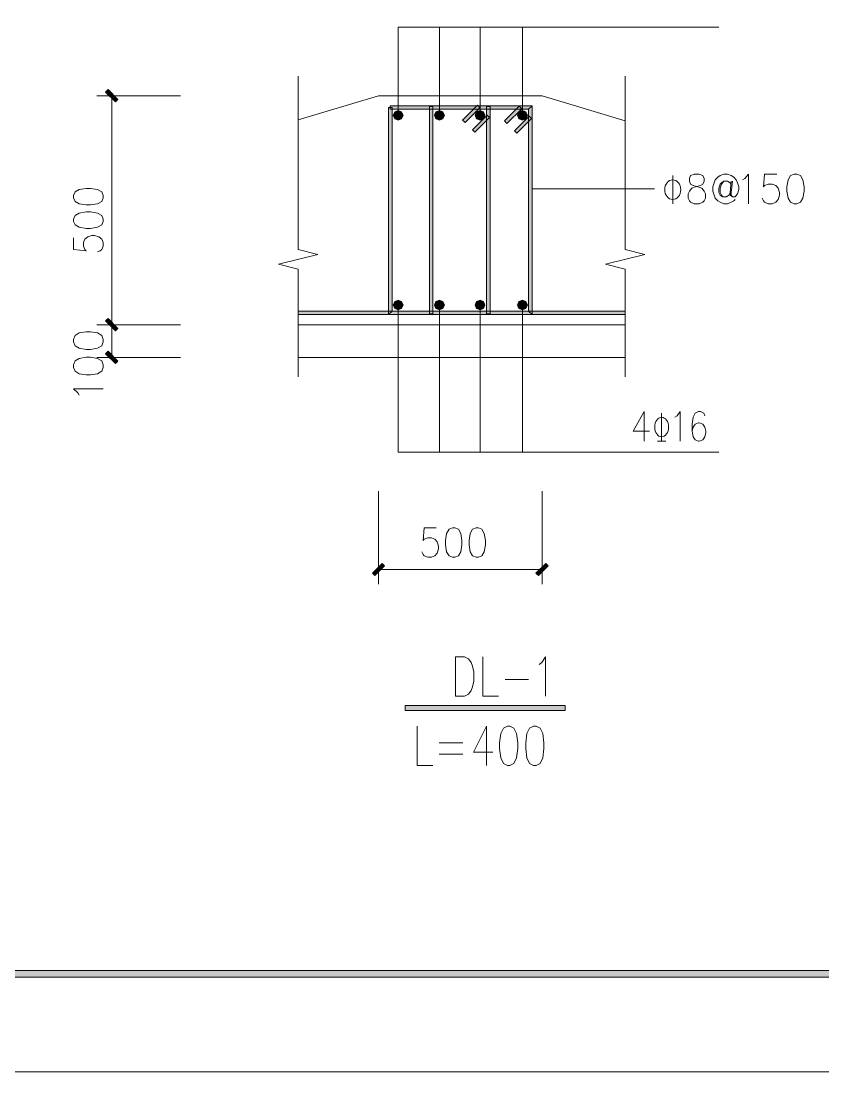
# Model space of a CAD drawing. Header units: millimetres. Extents: x 0 to 586, y 0 to 414.
# Drawn here: x 320.3 to 400.9, y 0 to 105.6 of the extents above; entities that cross this region are included whole.
import ezdxf

# ---------------------------------------------------------------- set-up
doc = ezdxf.new("R2010")
doc.units = ezdxf.units.MM

msp = doc.modelspace()

# ---------------------------------------------------------------- hatches: boundary and pattern name
h = msp.add_hatch(color=0)
h.dxf.hatch_style = 2
h.paths.add_polyline_path([(328.785361, 98.45675), (329.032306, 98.700167), (330.016556, 97.715917), (329.773139, 97.4725)])
h = msp.add_hatch(color=0)
h.dxf.hatch_style = 2
h.paths.add_polyline_path([(356.213833, 98.073281), (356.200781, 98.086333), (356.213833, 98.099386), (356.226886, 98.086333)])
h = msp.add_hatch(color=0)
h.dxf.hatch_style = 2
h.paths.add_polyline_path([(372.646222, 98.073281), (372.633169, 98.086333), (372.646222, 98.099386), (372.659275, 98.086333)])
h = msp.add_hatch(color=0)
h.dxf.hatch_style = 2
h.paths.add_polyline_path([(357.222778, 96.904528), (357.5685, 96.904528), (357.5685, 76.436361), (357.222778, 76.090639)])
h = msp.add_hatch(color=0)
h.dxf.hatch_style = 2
h.paths.add_polyline_path([(371.63375, 97.077389), (371.291556, 96.731667), (357.395639, 96.731667), (357.395639, 97.077389)])
h = msp.add_hatch(color=0)
h.dxf.hatch_style = 2
h.paths.add_polyline_path([(357.836611, 96.463556), (357.691972, 96.114306), (358.185861, 96.114306)])
h = msp.add_hatch(color=0)
h.dxf.hatch_style = 2
h.paths.add_polyline_path([(357.691972, 96.114306), (357.836611, 95.765056), (358.185861, 96.114306)])
h = msp.add_hatch(color=0)
h.dxf.hatch_style = 2
h.paths.add_polyline_path([(358.185861, 96.608194), (357.836611, 96.463556), (358.185861, 96.114306)])
h = msp.add_hatch(color=0)
h.dxf.hatch_style = 2
h.paths.add_polyline_path([(357.836611, 95.765056), (358.185861, 95.620417), (358.185861, 96.114306)])
h = msp.add_hatch(color=0)
h.dxf.hatch_style = 2
h.paths.add_polyline_path([(358.535111, 96.463556), (358.185861, 96.608194), (358.185861, 96.114306)])
h = msp.add_hatch(color=0)
h.dxf.hatch_style = 2
h.paths.add_polyline_path([(358.67975, 96.114306), (358.535111, 96.463556), (358.185861, 96.114306)])
h = msp.add_hatch(color=0)
h.dxf.hatch_style = 2
h.paths.add_polyline_path([(358.185861, 95.620417), (358.535111, 95.765056), (358.185861, 96.114306)])
h = msp.add_hatch(color=0)
h.dxf.hatch_style = 2
h.paths.add_polyline_path([(358.535111, 95.765056), (358.67975, 96.114306), (358.185861, 96.114306)])
h = msp.add_hatch(color=0)
h.dxf.hatch_style = 2
h.paths.add_polyline_path([(361.66425, 76.164722), (361.322056, 76.164722), (361.322056, 97.003306), (361.66425, 97.003306)])
h = msp.add_hatch(color=0)
h.dxf.hatch_style = 2
h.paths.add_polyline_path([(361.98175, 96.463556), (361.837111, 96.114306), (362.331, 96.114306)])
h = msp.add_hatch(color=0)
h.dxf.hatch_style = 2
h.paths.add_polyline_path([(361.837111, 96.114306), (361.98175, 95.765056), (362.331, 96.114306)])
h = msp.add_hatch(color=0)
h.dxf.hatch_style = 2
h.paths.add_polyline_path([(362.331, 96.608194), (361.98175, 96.463556), (362.331, 96.114306)])
h = msp.add_hatch(color=0)
h.dxf.hatch_style = 2
h.paths.add_polyline_path([(361.98175, 95.765056), (362.331, 95.620417), (362.331, 96.114306)])
h = msp.add_hatch(color=0)
h.dxf.hatch_style = 2
h.paths.add_polyline_path([(362.68025, 96.463556), (362.331, 96.608194), (362.331, 96.114306)])
h = msp.add_hatch(color=0)
h.dxf.hatch_style = 2
h.paths.add_polyline_path([(362.824889, 96.114306), (362.68025, 96.463556), (362.331, 96.114306)])
h = msp.add_hatch(color=0)
h.dxf.hatch_style = 2
h.paths.add_polyline_path([(362.331, 95.620417), (362.68025, 95.765056), (362.331, 96.114306)])
h = msp.add_hatch(color=0)
h.dxf.hatch_style = 2
h.paths.add_polyline_path([(362.68025, 95.765056), (362.824889, 96.114306), (362.331, 96.114306)])
h = msp.add_hatch(color=0)
h.dxf.hatch_style = 2
h.paths.add_polyline_path([(366.141, 97.12325), (366.384417, 96.879833), (364.906278, 95.401694), (364.662861, 95.645111)])
h = msp.add_hatch(color=0)
h.dxf.hatch_style = 2
h.paths.add_polyline_path([(367.12525, 96.139), (367.368667, 95.895583), (365.890528, 94.413917), (365.647111, 94.660861)])
h = msp.add_hatch(color=0)
h.dxf.hatch_style = 2
h.paths.add_polyline_path([(366.059861, 96.463556), (365.91875, 96.114306), (366.409111, 96.114306)])
h = msp.add_hatch(color=0)
h.dxf.hatch_style = 2
h.paths.add_polyline_path([(365.91875, 96.114306), (366.059861, 95.765056), (366.409111, 96.114306)])
h = msp.add_hatch(color=0)
h.dxf.hatch_style = 2
h.paths.add_polyline_path([(366.409111, 96.608194), (366.059861, 96.463556), (366.409111, 96.114306)])
h = msp.add_hatch(color=0)
h.dxf.hatch_style = 2
h.paths.add_polyline_path([(366.059861, 95.765056), (366.409111, 95.620417), (366.409111, 96.114306)])
h = msp.add_hatch(color=0)
h.dxf.hatch_style = 2
h.paths.add_polyline_path([(366.758361, 96.463556), (366.409111, 96.608194), (366.409111, 96.114306)])
h = msp.add_hatch(color=0)
h.dxf.hatch_style = 2
h.paths.add_polyline_path([(366.903, 96.114306), (366.758361, 96.463556), (366.409111, 96.114306)])
h = msp.add_hatch(color=0)
h.dxf.hatch_style = 2
h.paths.add_polyline_path([(366.409111, 95.620417), (366.758361, 95.765056), (366.409111, 96.114306)])
h = msp.add_hatch(color=0)
h.dxf.hatch_style = 2
h.paths.add_polyline_path([(366.758361, 95.765056), (366.903, 96.114306), (366.409111, 96.114306)])
h = msp.add_hatch(color=0)
h.dxf.hatch_style = 2
h.paths.add_polyline_path([(367.421583, 76.164722), (367.075861, 76.164722), (367.075861, 97.003306), (367.421583, 97.003306)])
h = msp.add_hatch(color=0)
h.dxf.hatch_style = 2
h.paths.add_polyline_path([(370.353167, 97.024472), (370.600111, 96.781056), (369.118444, 95.302917), (368.875028, 95.546333)])
h = msp.add_hatch(color=0)
h.dxf.hatch_style = 2
h.paths.add_polyline_path([(370.324944, 96.463556), (370.180306, 96.114306), (370.674194, 96.114306)])
h = msp.add_hatch(color=0)
h.dxf.hatch_style = 2
h.paths.add_polyline_path([(370.180306, 96.114306), (370.324944, 95.765056), (370.674194, 96.114306)])
h = msp.add_hatch(color=0)
h.dxf.hatch_style = 2
h.paths.add_polyline_path([(370.674194, 96.608194), (370.324944, 96.463556), (370.674194, 96.114306)])
h = msp.add_hatch(color=0)
h.dxf.hatch_style = 2
h.paths.add_polyline_path([(370.324944, 95.765056), (370.674194, 95.620417), (370.674194, 96.114306)])
h = msp.add_hatch(color=0)
h.dxf.hatch_style = 2
h.paths.add_polyline_path([(371.023444, 96.463556), (370.674194, 96.608194), (370.674194, 96.114306)])
h = msp.add_hatch(color=0)
h.dxf.hatch_style = 2
h.paths.add_polyline_path([(371.168083, 96.114306), (371.023444, 96.463556), (370.674194, 96.114306)])
h = msp.add_hatch(color=0)
h.dxf.hatch_style = 2
h.paths.add_polyline_path([(370.674194, 95.620417), (371.023444, 95.765056), (370.674194, 96.114306)])
h = msp.add_hatch(color=0)
h.dxf.hatch_style = 2
h.paths.add_polyline_path([(371.023444, 95.765056), (371.168083, 96.114306), (370.674194, 96.114306)])
h = msp.add_hatch(color=0)
h.dxf.hatch_style = 2
h.paths.add_polyline_path([(371.63375, 76.090639), (371.291556, 76.436361), (371.291556, 96.731667), (371.63375, 97.077389)])
h = msp.add_hatch(color=0)
h.dxf.hatch_style = 2
h.paths.add_polyline_path([(371.340944, 96.040222), (371.584361, 95.796806), (370.106222, 94.315139), (369.862806, 94.562083)])
h = msp.add_hatch(color=0)
h.dxf.hatch_style = 2
h.paths.add_polyline_path([(357.836611, 77.402972), (357.691972, 77.053722), (358.185861, 77.053722)])
h = msp.add_hatch(color=0)
h.dxf.hatch_style = 2
h.paths.add_polyline_path([(358.185861, 77.547611), (357.836611, 77.402972), (358.185861, 77.053722)])
h = msp.add_hatch(color=0)
h.dxf.hatch_style = 2
h.paths.add_polyline_path([(358.535111, 77.402972), (358.185861, 77.547611), (358.185861, 77.053722)])
h = msp.add_hatch(color=0)
h.dxf.hatch_style = 2
h.paths.add_polyline_path([(358.67975, 77.053722), (358.535111, 77.402972), (358.185861, 77.053722)])
h = msp.add_hatch(color=0)
h.dxf.hatch_style = 2
h.paths.add_polyline_path([(361.837111, 77.053722), (361.98175, 77.402972), (362.331, 77.053722)])
h = msp.add_hatch(color=0)
h.dxf.hatch_style = 2
h.paths.add_polyline_path([(361.98175, 77.402972), (362.331, 77.547611), (362.331, 77.053722)])
h = msp.add_hatch(color=0)
h.dxf.hatch_style = 2
h.paths.add_polyline_path([(362.331, 77.547611), (362.68025, 77.402972), (362.331, 77.053722)])
h = msp.add_hatch(color=0)
h.dxf.hatch_style = 2
h.paths.add_polyline_path([(362.68025, 77.402972), (362.824889, 77.053722), (362.331, 77.053722)])
h = msp.add_hatch(color=0)
h.dxf.hatch_style = 2
h.paths.add_polyline_path([(365.91875, 77.053722), (366.059861, 77.402972), (366.409111, 77.053722)])
h = msp.add_hatch(color=0)
h.dxf.hatch_style = 2
h.paths.add_polyline_path([(366.059861, 77.402972), (366.409111, 77.547611), (366.409111, 77.053722)])
h = msp.add_hatch(color=0)
h.dxf.hatch_style = 2
h.paths.add_polyline_path([(366.409111, 77.547611), (366.758361, 77.402972), (366.409111, 77.053722)])
h = msp.add_hatch(color=0)
h.dxf.hatch_style = 2
h.paths.add_polyline_path([(366.758361, 77.402972), (366.903, 77.053722), (366.409111, 77.053722)])
h = msp.add_hatch(color=0)
h.dxf.hatch_style = 2
h.paths.add_polyline_path([(370.324944, 77.402972), (370.180306, 77.053722), (370.674194, 77.053722)])
h = msp.add_hatch(color=0)
h.dxf.hatch_style = 2
h.paths.add_polyline_path([(370.674194, 77.547611), (370.324944, 77.402972), (370.674194, 77.053722)])
h = msp.add_hatch(color=0)
h.dxf.hatch_style = 2
h.paths.add_polyline_path([(371.023444, 77.402972), (370.674194, 77.547611), (370.674194, 77.053722)])
h = msp.add_hatch(color=0)
h.dxf.hatch_style = 2
h.paths.add_polyline_path([(371.168083, 77.053722), (371.023444, 77.402972), (370.674194, 77.053722)])
h = msp.add_hatch(color=0)
h.dxf.hatch_style = 2
h.paths.add_polyline_path([(348.142278, 76.090639), (348.142278, 76.436361), (380.992944, 76.436361), (380.992944, 76.090639)])
h = msp.add_hatch(color=0)
h.dxf.hatch_style = 2
h.paths.add_polyline_path([(357.222778, 76.090639), (357.5685, 76.436361), (371.291556, 76.436361), (371.63375, 76.090639)])
h = msp.add_hatch(color=0)
h.dxf.hatch_style = 2
h.paths.add_polyline_path([(357.691972, 77.053722), (357.836611, 76.704472), (358.185861, 77.053722)])
h = msp.add_hatch(color=0)
h.dxf.hatch_style = 2
h.paths.add_polyline_path([(357.836611, 76.704472), (358.185861, 76.559833), (358.185861, 77.053722)])
h = msp.add_hatch(color=0)
h.dxf.hatch_style = 2
h.paths.add_polyline_path([(358.185861, 76.559833), (358.535111, 76.704472), (358.185861, 77.053722)])
h = msp.add_hatch(color=0)
h.dxf.hatch_style = 2
h.paths.add_polyline_path([(358.535111, 76.704472), (358.67975, 77.053722), (358.185861, 77.053722)])
h = msp.add_hatch(color=0)
h.dxf.hatch_style = 2
h.paths.add_polyline_path([(361.98175, 76.704472), (361.837111, 77.053722), (362.331, 77.053722)])
h = msp.add_hatch(color=0)
h.dxf.hatch_style = 2
h.paths.add_polyline_path([(362.331, 76.559833), (361.98175, 76.704472), (362.331, 77.053722)])
h = msp.add_hatch(color=0)
h.dxf.hatch_style = 2
h.paths.add_polyline_path([(362.824889, 77.053722), (362.68025, 76.704472), (362.331, 77.053722)])
h = msp.add_hatch(color=0)
h.dxf.hatch_style = 2
h.paths.add_polyline_path([(362.68025, 76.704472), (362.331, 76.559833), (362.331, 77.053722)])
h = msp.add_hatch(color=0)
h.dxf.hatch_style = 2
h.paths.add_polyline_path([(366.059861, 76.704472), (365.91875, 77.053722), (366.409111, 77.053722)])
h = msp.add_hatch(color=0)
h.dxf.hatch_style = 2
h.paths.add_polyline_path([(366.409111, 76.559833), (366.059861, 76.704472), (366.409111, 77.053722)])
h = msp.add_hatch(color=0)
h.dxf.hatch_style = 2
h.paths.add_polyline_path([(366.903, 77.053722), (366.758361, 76.704472), (366.409111, 77.053722)])
h = msp.add_hatch(color=0)
h.dxf.hatch_style = 2
h.paths.add_polyline_path([(366.758361, 76.704472), (366.409111, 76.559833), (366.409111, 77.053722)])
h = msp.add_hatch(color=0)
h.dxf.hatch_style = 2
h.paths.add_polyline_path([(370.180306, 77.053722), (370.324944, 76.704472), (370.674194, 77.053722)])
h = msp.add_hatch(color=0)
h.dxf.hatch_style = 2
h.paths.add_polyline_path([(370.324944, 76.704472), (370.674194, 76.559833), (370.674194, 77.053722)])
h = msp.add_hatch(color=0)
h.dxf.hatch_style = 2
h.paths.add_polyline_path([(370.674194, 76.559833), (371.023444, 76.704472), (370.674194, 77.053722)])
h = msp.add_hatch(color=0)
h.dxf.hatch_style = 2
h.paths.add_polyline_path([(371.023444, 76.704472), (371.168083, 77.053722), (370.674194, 77.053722)])
h = msp.add_hatch(color=0)
h.dxf.hatch_style = 2
h.paths.add_polyline_path([(328.785361, 75.452111), (329.032306, 75.695528), (330.016556, 74.711278), (329.773139, 74.467861)])
h = msp.add_hatch(color=0)
h.dxf.hatch_style = 2
h.paths.add_polyline_path([(328.785361, 75.452111), (329.032306, 75.695528), (330.016556, 74.711278), (329.773139, 74.467861)])
h = msp.add_hatch(color=0)
h.dxf.hatch_style = 2
h.paths.add_polyline_path([(328.785361, 75.452111), (329.032306, 75.695528), (330.016556, 74.711278), (329.773139, 74.467861)])
h = msp.add_hatch(color=0)
h.dxf.hatch_style = 2
h.paths.add_polyline_path([(328.785361, 72.16775), (329.032306, 72.411167), (330.016556, 71.423389), (329.773139, 71.179972)])
h = msp.add_hatch(color=0)
h.dxf.hatch_style = 2
h.paths.add_polyline_path([(355.843417, 49.868667), (355.6, 50.112083), (356.58425, 51.099861), (356.827667, 50.856444)])
h = msp.add_hatch(color=0)
h.dxf.hatch_style = 2
h.paths.add_polyline_path([(372.275806, 49.868667), (372.032389, 50.112083), (373.016639, 51.099861), (373.260056, 50.856444)])
h = msp.add_hatch(color=0)
h.dxf.hatch_style = 2
h.paths.add_polyline_path([(358.891417, 36.322), (358.891417, 36.815889), (374.953389, 36.815889), (374.953389, 36.322)])
h = msp.add_hatch(color=0)
h.dxf.hatch_style = 2
h.paths.add_polyline_path([(24.302861, 9.514417), (24.994306, 10.205861), (575.429944, 10.205861), (576.117861, 9.514417)])

# ---------------------------------------------------------------- linework, layer by layer
at = {"color": 0, "lineweight": 0}
for points in [[(0, 0), (585.632278, 0), (585.632278, 414.0835), (0, 414.0835)], [(328.785361, 98.45675), (329.032306, 98.700167), (330.016556, 97.715917), (329.773139, 97.4725)], [(357.222778, 96.904528), (357.5685, 96.904528), (357.5685, 76.436361), (357.222778, 76.090639)], [(371.63375, 97.077389), (371.291556, 96.731667), (357.395639, 96.731667), (357.395639, 97.077389)], [(357.836611, 96.463556), (357.691972, 96.114306), (358.185861, 96.114306)], [(357.691972, 96.114306), (357.836611, 95.765056), (358.185861, 96.114306)], [(358.185861, 96.608194), (357.836611, 96.463556), (358.185861, 96.114306)], [(357.836611, 95.765056), (358.185861, 95.620417), (358.185861, 96.114306)], [(358.535111, 96.463556), (358.185861, 96.608194), (358.185861, 96.114306)], [(358.67975, 96.114306), (358.535111, 96.463556), (358.185861, 96.114306)], [(358.185861, 95.620417), (358.535111, 95.765056), (358.185861, 96.114306)], [(358.535111, 95.765056), (358.67975, 96.114306), (358.185861, 96.114306)], [(361.66425, 76.164722), (361.322056, 76.164722), (361.322056, 97.003306), (361.66425, 97.003306)], [(361.98175, 96.463556), (361.837111, 96.114306), (362.331, 96.114306)], [(361.837111, 96.114306), (361.98175, 95.765056), (362.331, 96.114306)], [(362.331, 96.608194), (361.98175, 96.463556), (362.331, 96.114306)], [(361.98175, 95.765056), (362.331, 95.620417), (362.331, 96.114306)], [(362.68025, 96.463556), (362.331, 96.608194), (362.331, 96.114306)], [(362.824889, 96.114306), (362.68025, 96.463556), (362.331, 96.114306)], [(362.331, 95.620417), (362.68025, 95.765056), (362.331, 96.114306)], [(362.68025, 95.765056), (362.824889, 96.114306), (362.331, 96.114306)], [(366.141, 97.12325), (366.384417, 96.879833), (364.906278, 95.401694), (364.662861, 95.645111)], [(367.12525, 96.139), (367.368667, 95.895583), (365.890528, 94.413917), (365.647111, 94.660861)], [(366.059861, 96.463556), (365.91875, 96.114306), (366.409111, 96.114306)], [(365.91875, 96.114306), (366.059861, 95.765056), (366.409111, 96.114306)], [(366.409111, 96.608194), (366.059861, 96.463556), (366.409111, 96.114306)], [(366.059861, 95.765056), (366.409111, 95.620417), (366.409111, 96.114306)], [(366.758361, 96.463556), (366.409111, 96.608194), (366.409111, 96.114306)], [(366.903, 96.114306), (366.758361, 96.463556), (366.409111, 96.114306)], [(366.409111, 95.620417), (366.758361, 95.765056), (366.409111, 96.114306)], [(366.758361, 95.765056), (366.903, 96.114306), (366.409111, 96.114306)], [(367.421583, 76.164722), (367.075861, 76.164722), (367.075861, 97.003306), (367.421583, 97.003306)], [(370.353167, 97.024472), (370.600111, 96.781056), (369.118444, 95.302917), (368.875028, 95.546333)], [(370.324944, 96.463556), (370.180306, 96.114306), (370.674194, 96.114306)], [(370.180306, 96.114306), (370.324944, 95.765056), (370.674194, 96.114306)], [(370.674194, 96.608194), (370.324944, 96.463556), (370.674194, 96.114306)], [(370.324944, 95.765056), (370.674194, 95.620417), (370.674194, 96.114306)], [(371.023444, 96.463556), (370.674194, 96.608194), (370.674194, 96.114306)], [(371.168083, 96.114306), (371.023444, 96.463556), (370.674194, 96.114306)], [(370.674194, 95.620417), (371.023444, 95.765056), (370.674194, 96.114306)], [(371.023444, 95.765056), (371.168083, 96.114306), (370.674194, 96.114306)], [(371.63375, 76.090639), (371.291556, 76.436361), (371.291556, 96.731667), (371.63375, 97.077389)], [(371.340944, 96.040222), (371.584361, 95.796806), (370.106222, 94.315139), (369.862806, 94.562083)], [(387.942667, 90.194694), (387.568722, 90.053583), (387.44525, 89.771361), (387.44525, 89.489139), (387.568722, 89.206917), (387.815667, 89.065806), (388.313083, 88.924694), (388.6835, 88.783583), (388.933972, 88.504889), (389.057444, 88.222667), (389.057444, 87.799333), (388.933972, 87.517111), (388.8105, 87.376), (388.436556, 87.234889), (387.942667, 87.234889), (387.568722, 87.376), (387.44525, 87.517111), (387.321778, 87.799333), (387.321778, 88.222667), (387.44525, 88.504889), (387.692194, 88.783583), (388.066139, 88.924694), (388.560028, 89.065806), (388.8105, 89.206917), (388.933972, 89.489139), (388.933972, 89.771361), (388.8105, 90.053583), (388.436556, 90.194694)], [(397.979194, 90.194694), (397.608778, 90.053583), (397.361833, 89.63025), (397.238361, 88.924694), (397.238361, 88.504889), (397.361833, 87.799333), (397.608778, 87.376), (397.979194, 87.234889), (398.229667, 87.234889), (398.600083, 87.376), (398.847028, 87.799333), (398.9705, 88.504889), (398.9705, 88.924694), (398.847028, 89.63025), (398.600083, 90.053583), (398.229667, 90.194694)], [(325.575083, 87.827556), (325.716194, 87.47125), (326.139528, 87.234889), (326.845083, 87.114944), (327.264889, 87.114944), (327.970444, 87.234889), (328.393778, 87.47125), (328.534889, 87.827556), (328.534889, 88.063917), (328.393778, 88.416694), (327.970444, 88.653056), (327.264889, 88.773), (326.845083, 88.773), (326.139528, 88.653056), (325.716194, 88.416694), (325.575083, 88.063917)], [(325.575083, 85.460417), (325.716194, 85.104111), (326.139528, 84.86775), (326.845083, 84.751333), (327.264889, 84.751333), (327.970444, 84.86775), (328.393778, 85.104111), (328.534889, 85.460417), (328.534889, 85.696778), (328.393778, 86.053083), (327.970444, 86.289444), (327.264889, 86.405861), (326.845083, 86.405861), (326.139528, 86.289444), (325.716194, 86.053083), (325.575083, 85.696778)], [(357.836611, 77.402972), (357.691972, 77.053722), (358.185861, 77.053722)], [(358.185861, 77.547611), (357.836611, 77.402972), (358.185861, 77.053722)], [(358.535111, 77.402972), (358.185861, 77.547611), (358.185861, 77.053722)], [(358.67975, 77.053722), (358.535111, 77.402972), (358.185861, 77.053722)], [(361.837111, 77.053722), (361.98175, 77.402972), (362.331, 77.053722)], [(361.98175, 77.402972), (362.331, 77.547611), (362.331, 77.053722)], [(362.331, 77.547611), (362.68025, 77.402972), (362.331, 77.053722)], [(362.68025, 77.402972), (362.824889, 77.053722), (362.331, 77.053722)], [(365.91875, 77.053722), (366.059861, 77.402972), (366.409111, 77.053722)], [(366.059861, 77.402972), (366.409111, 77.547611), (366.409111, 77.053722)], [(366.409111, 77.547611), (366.758361, 77.402972), (366.409111, 77.053722)], [(366.758361, 77.402972), (366.903, 77.053722), (366.409111, 77.053722)], [(370.324944, 77.402972), (370.180306, 77.053722), (370.674194, 77.053722)], [(370.674194, 77.547611), (370.324944, 77.402972), (370.674194, 77.053722)], [(371.023444, 77.402972), (370.674194, 77.547611), (370.674194, 77.053722)], [(371.168083, 77.053722), (371.023444, 77.402972), (370.674194, 77.053722)], [(348.142278, 76.090639), (348.142278, 76.436361), (380.992944, 76.436361), (380.992944, 76.090639)], [(357.222778, 76.090639), (357.5685, 76.436361), (371.291556, 76.436361), (371.63375, 76.090639)], [(357.691972, 77.053722), (357.836611, 76.704472), (358.185861, 77.053722)], [(357.836611, 76.704472), (358.185861, 76.559833), (358.185861, 77.053722)], [(358.185861, 76.559833), (358.535111, 76.704472), (358.185861, 77.053722)], [(358.535111, 76.704472), (358.67975, 77.053722), (358.185861, 77.053722)], [(361.98175, 76.704472), (361.837111, 77.053722), (362.331, 77.053722)], [(362.331, 76.559833), (361.98175, 76.704472), (362.331, 77.053722)], [(362.824889, 77.053722), (362.68025, 76.704472), (362.331, 77.053722)], [(362.68025, 76.704472), (362.331, 76.559833), (362.331, 77.053722)], [(366.059861, 76.704472), (365.91875, 77.053722), (366.409111, 77.053722)], [(366.409111, 76.559833), (366.059861, 76.704472), (366.409111, 77.053722)], [(366.903, 77.053722), (366.758361, 76.704472), (366.409111, 77.053722)], [(366.758361, 76.704472), (366.409111, 76.559833), (366.409111, 77.053722)], [(370.180306, 77.053722), (370.324944, 76.704472), (370.674194, 77.053722)], [(370.324944, 76.704472), (370.674194, 76.559833), (370.674194, 77.053722)], [(370.674194, 76.559833), (371.023444, 76.704472), (370.674194, 77.053722)], [(371.023444, 76.704472), (371.168083, 77.053722), (370.674194, 77.053722)], [(328.785361, 75.452111), (329.032306, 75.695528), (330.016556, 74.711278), (329.773139, 74.467861)], [(328.785361, 75.452111), (329.032306, 75.695528), (330.016556, 74.711278), (329.773139, 74.467861)], [(328.785361, 75.452111), (329.032306, 75.695528), (330.016556, 74.711278), (329.773139, 74.467861)], [(325.575083, 73.349556), (325.716194, 72.965028), (326.139528, 72.711028), (326.845083, 72.584028), (327.264889, 72.584028), (327.970444, 72.711028), (328.393778, 72.965028), (328.534889, 73.349556), (328.534889, 73.603556), (328.393778, 73.988083), (327.970444, 74.245611), (327.264889, 74.372611), (326.845083, 74.372611), (326.139528, 74.245611), (325.716194, 73.988083), (325.575083, 73.603556)], [(325.575083, 70.795444), (325.716194, 70.410917), (326.139528, 70.156917), (326.845083, 70.026389), (327.264889, 70.026389), (327.970444, 70.156917), (328.393778, 70.410917), (328.534889, 70.795444), (328.534889, 71.049444), (328.393778, 71.433972), (327.970444, 71.687972), (327.264889, 71.814972), (326.845083, 71.814972), (326.139528, 71.687972), (325.716194, 71.433972), (325.575083, 71.049444)], [(328.785361, 72.16775), (329.032306, 72.411167), (330.016556, 71.423389), (329.773139, 71.179972)], [(363.650389, 54.662917), (363.294083, 54.525333), (363.057722, 54.102), (362.941306, 53.396444), (362.941306, 52.973111), (363.057722, 52.271083), (363.294083, 51.84775), (363.650389, 51.706639), (363.88675, 51.706639), (364.243056, 51.84775), (364.479417, 52.271083), (364.595833, 52.973111), (364.595833, 53.396444), (364.479417, 54.102), (364.243056, 54.525333), (363.88675, 54.662917)], [(366.017528, 54.662917), (365.661222, 54.525333), (365.424861, 54.102), (365.308444, 53.396444), (365.308444, 52.973111), (365.424861, 52.271083), (365.661222, 51.84775), (366.017528, 51.706639), (366.253889, 51.706639), (366.606667, 51.84775), (366.843028, 52.271083), (366.962972, 52.973111), (366.962972, 53.396444), (366.843028, 54.102), (366.606667, 54.525333), (366.253889, 54.662917)], [(355.843417, 49.868667), (355.6, 50.112083), (356.58425, 51.099861), (356.827667, 50.856444)], [(372.275806, 49.868667), (372.032389, 50.112083), (373.016639, 51.099861), (373.260056, 50.856444)], [(363.932611, 37.754278), (363.932611, 41.698333), (364.853361, 41.698333), (365.248472, 41.511361), (365.509528, 41.133889), (365.640056, 40.759944), (365.774111, 40.1955), (365.774111, 39.257111), (365.640056, 38.692667), (365.509528, 38.318722), (365.248472, 37.944778), (364.853361, 37.754278)], [(358.891417, 36.322), (358.891417, 36.815889), (374.953389, 36.815889), (374.953389, 36.322)], [(369.15725, 34.745083), (368.762139, 34.558111), (368.501083, 33.993667), (368.367028, 33.055278), (368.367028, 32.490833), (368.501083, 31.552444), (368.762139, 30.991528), (369.15725, 30.801028), (369.418306, 30.801028), (369.813417, 30.991528), (370.078, 31.552444), (370.208528, 32.490833), (370.208528, 33.055278), (370.078, 33.993667), (369.813417, 34.558111), (369.418306, 34.745083)], [(371.785444, 34.745083), (371.390333, 34.558111), (371.129278, 33.993667), (370.99875, 33.055278), (370.99875, 32.490833), (371.129278, 31.552444), (371.390333, 30.991528), (371.785444, 30.801028), (372.050028, 30.801028), (372.441611, 30.991528), (372.706194, 31.552444), (372.836722, 32.490833), (372.836722, 33.055278), (372.706194, 33.993667), (372.441611, 34.558111), (372.050028, 34.745083)], [(24.302861, 9.514417), (24.994306, 10.205861), (575.429944, 10.205861), (576.117861, 9.514417)]]:
    msp.add_lwpolyline(points, close=True, dxfattribs=at)
for points in [[(358.185861, 104.986667), (390.390944, 104.986667)], [(358.185861, 96.114306), (358.185861, 104.986667)], [(362.331, 96.114306), (362.331, 104.986667)], [(366.409111, 96.114306), (366.409111, 104.986667)], [(370.674194, 96.114306), (370.674194, 104.986667)], [(348.142278, 100.058361), (348.142278, 82.641722), (350.114306, 82.147833), (346.17025, 81.160056), (348.142278, 80.669694), (348.142278, 69.825306)], [(380.992944, 100.058361), (380.992944, 82.641722), (382.961444, 82.147833), (379.020917, 81.160056), (380.992944, 80.669694), (380.992944, 69.825306)], [(336.303056, 98.086333), (327.921056, 98.086333)], [(329.402722, 98.086333), (329.402722, 75.081694)], [(356.213833, 98.086333), (348.142278, 95.655694)], [(356.213833, 98.086333), (372.646222, 98.086333)], [(372.646222, 98.086333), (380.992944, 95.574556)], [(385.773083, 90.053583), (385.773083, 87.234889)], [(391.660944, 89.489139), (391.533944, 88.363778), (391.533944, 88.081556), (391.784417, 87.940444), (392.031361, 87.940444), (392.278306, 88.222667), (392.401778, 88.646), (392.401778, 88.924694), (392.278306, 89.348028), (392.154833, 89.63025), (391.907889, 89.912472), (391.660944, 90.053583), (391.287, 90.194694), (390.916583, 90.194694), (390.542639, 90.053583), (390.295694, 89.912472), (390.04875, 89.63025), (389.925278, 89.348028), (389.801806, 88.924694), (389.801806, 88.504889), (389.925278, 88.081556), (390.04875, 87.799333), (390.295694, 87.517111), (390.542639, 87.376), (390.916583, 87.234889), (391.287, 87.234889), (391.660944, 87.376), (391.907889, 87.517111), (392.031361, 87.658222)], [(392.775722, 89.63025), (393.022667, 89.771361), (393.393083, 90.194694), (393.393083, 87.234889)], [(396.247056, 90.194694), (395.005278, 90.194694), (394.881806, 88.924694), (395.005278, 89.065806), (395.379222, 89.206917), (395.749639, 89.206917), (396.120056, 89.065806), (396.370528, 88.783583), (396.494, 88.363778), (396.494, 88.081556), (396.370528, 87.658222), (396.120056, 87.376), (395.749639, 87.234889), (395.379222, 87.234889), (395.005278, 87.376), (394.881806, 87.517111), (394.758333, 87.799333)], [(371.658444, 88.713028), (383.949222, 88.713028)], [(391.660944, 89.065806), (391.533944, 89.348028), (391.287, 89.489139), (390.916583, 89.489139), (390.669639, 89.348028), (390.542639, 89.206917), (390.419167, 88.783583), (390.419167, 88.363778), (390.542639, 88.081556), (390.793111, 87.940444), (391.163528, 87.940444), (391.410472, 88.081556), (391.533944, 88.363778)], [(390.916583, 89.489139), (390.669639, 89.206917), (390.542639, 88.783583), (390.542639, 88.363778), (390.669639, 88.081556), (390.793111, 87.940444)], [(391.784417, 89.489139), (391.660944, 88.363778), (391.660944, 88.081556), (391.784417, 87.940444)], [(325.575083, 83.802361), (325.575083, 82.620556), (326.845083, 82.500611), (326.703972, 82.620556), (326.562861, 82.976861), (326.562861, 83.329639), (326.703972, 83.685944), (326.986194, 83.922306), (327.406, 84.038722), (327.688222, 84.038722), (328.111556, 83.922306), (328.393778, 83.685944), (328.534889, 83.329639), (328.534889, 82.976861), (328.393778, 82.620556), (328.252667, 82.500611), (327.970444, 82.384194)], [(358.185861, 77.053722), (358.185861, 62.265278)], [(362.331, 77.053722), (362.331, 62.265278)], [(366.409111, 77.053722), (366.409111, 62.265278)], [(370.674194, 77.053722), (370.674194, 62.265278)], [(336.303056, 75.081694), (327.921056, 75.081694)], [(336.303056, 75.081694), (327.921056, 75.081694)], [(329.402722, 75.081694), (327.921056, 75.081694)], [(329.402722, 75.081694), (329.402722, 71.793806)], [(348.142278, 75.081694), (380.992944, 75.081694)], [(336.303056, 71.793806), (327.921056, 71.793806)], [(348.142278, 71.793806), (380.992944, 71.793806)], [(326.139528, 67.983806), (325.998417, 68.237806), (325.575083, 68.622333), (328.534889, 68.622333)], [(382.887361, 66.346917), (381.814917, 64.374889), (383.423583, 64.374889)], [(382.887361, 66.346917), (382.887361, 63.387111)], [(384.658306, 66.205806), (384.658306, 63.387111)], [(385.998861, 65.782472), (386.214056, 65.923583), (386.535083, 66.346917), (386.535083, 63.387111)], [(389.004528, 65.923583), (388.895167, 66.205806), (388.574139, 66.346917), (388.358944, 66.346917), (388.037917, 66.205806), (387.822722, 65.782472), (387.716889, 65.080444), (387.716889, 64.374889), (387.822722, 63.810444), (388.037917, 63.528222), (388.358944, 63.387111), (388.468306, 63.387111), (388.789333, 63.528222), (389.004528, 63.810444), (389.110361, 64.233778), (389.110361, 64.374889), (389.004528, 64.798222), (388.789333, 65.080444), (388.468306, 65.221556), (388.358944, 65.221556), (388.037917, 65.080444), (387.822722, 64.798222), (387.716889, 64.374889)], [(384.227917, 63.387111), (385.088694, 63.387111)], [(358.185861, 62.265278), (390.390944, 62.265278)], [(356.213833, 58.370611), (356.213833, 49.004361)], [(372.646222, 58.370611), (372.646222, 49.004361)], [(361.992333, 54.662917), (360.810528, 54.662917), (360.694111, 53.396444), (360.810528, 53.537556), (361.166833, 53.678667), (361.519611, 53.678667), (361.875917, 53.537556), (362.112278, 53.255333), (362.232222, 52.832), (362.232222, 52.553306), (362.112278, 52.129972), (361.875917, 51.84775), (361.519611, 51.706639), (361.166833, 51.706639), (360.810528, 51.84775), (360.694111, 51.988861), (360.574167, 52.271083)], [(356.213833, 50.4825), (372.646222, 50.4825)], [(366.691333, 41.698333), (366.691333, 37.754278), (368.271778, 37.754278)], [(372.346361, 40.946917), (372.607417, 41.133889), (373.002528, 41.698333), (373.002528, 37.754278)], [(368.927944, 39.444083), (371.295083, 39.444083)], [(360.087333, 34.745083), (360.087333, 30.801028), (361.66425, 30.801028)], [(367.054694, 34.745083), (365.738833, 32.116889), (367.710861, 32.116889)], [(367.054694, 34.745083), (367.054694, 30.801028)], [(362.320417, 33.055278), (364.687556, 33.055278)], [(362.320417, 31.929917), (364.687556, 31.929917)]]:
    msp.add_lwpolyline(points, dxfattribs=at)
for centre, ratio in [((385.771319, 88.644236), 0.817531), ((384.658306, 64.796458), 0.708408)]:
    msp.add_ellipse(centre, major_axis=(0, 0.986014), ratio=ratio, start_param=0, end_param=6.283185, dxfattribs=at)

doc.saveas('drawing.dxf')
